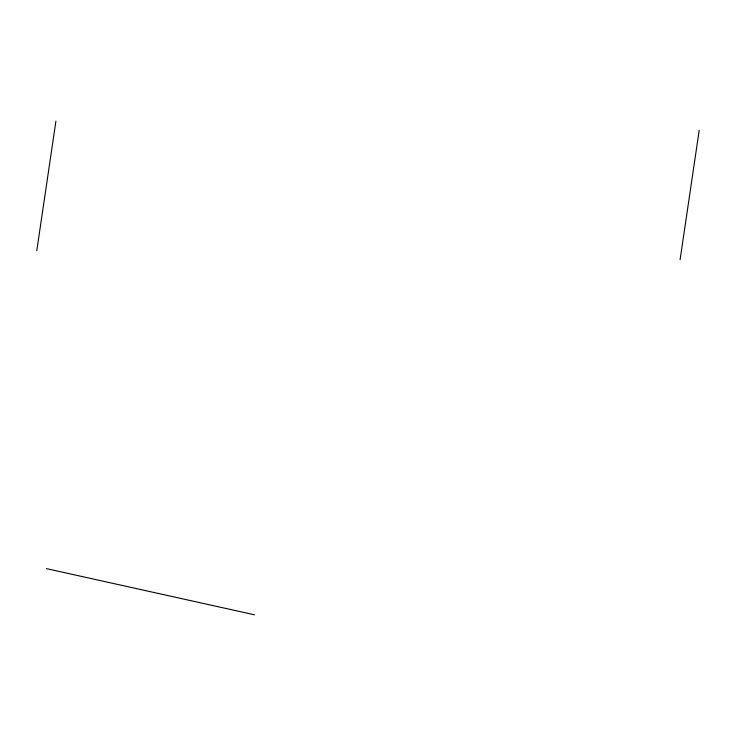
<?xml version="1.0" encoding="UTF-8"?>
<svg xmlns="http://www.w3.org/2000/svg" width="736" height="736" viewBox="0 0 736 736"><rect width="100%" height="100%" fill="white"/><g stroke="black" fill="none" stroke-linecap="round" stroke-linejoin="round"><path stroke-width="1.1" d="M36.8 250.608L55.908 121.192M680.092 259.716L699.2 130.29M46.469 568.634L254.527 614.808"/></g></svg>
